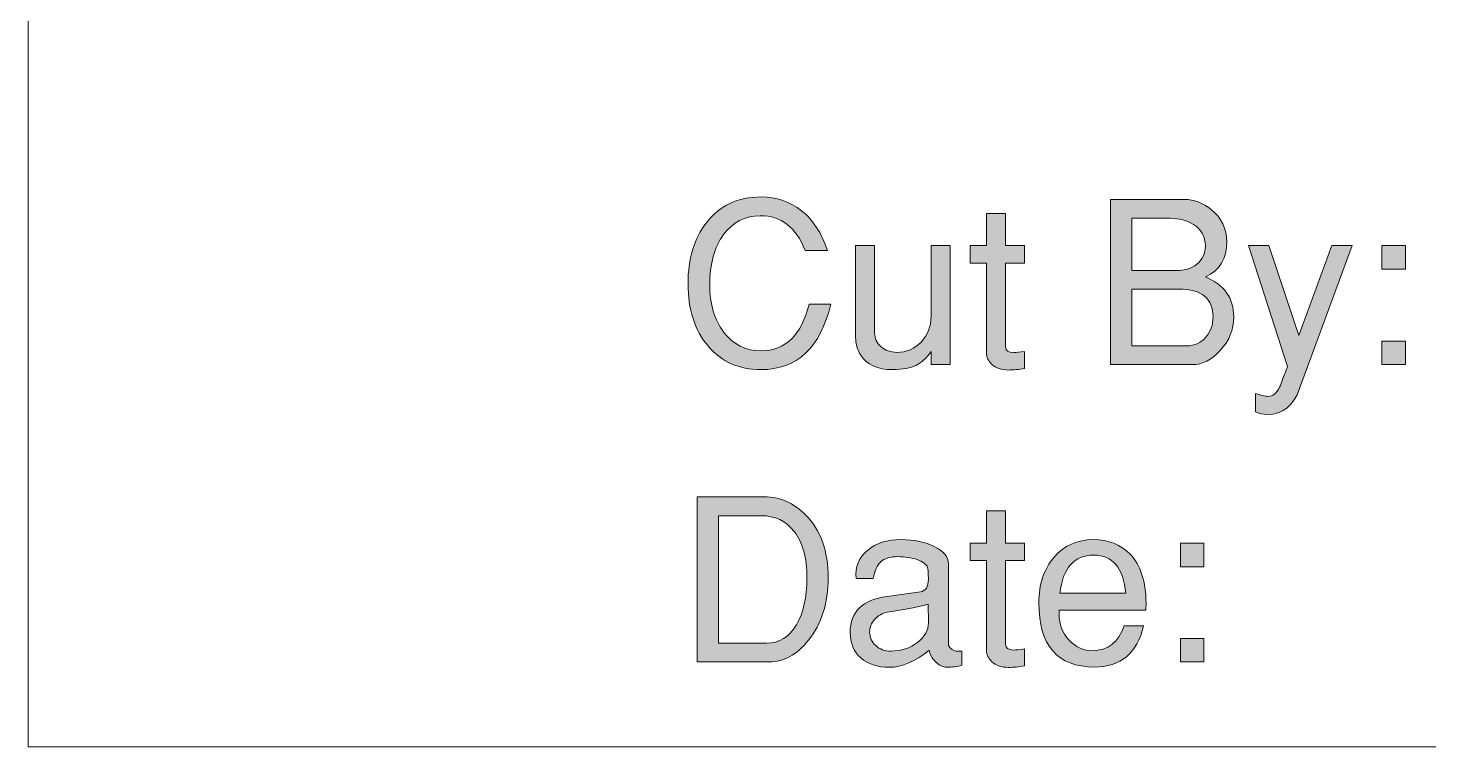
# Model space of a CAD drawing. Header units: inches. Extents: x 0.74 to 7.95, y -5.44 to -0.45.
# Drawn here: x 0.744 to 1.775, y -4.889 to -4.36 of the extents above; entities that cross this region are included whole.
import ezdxf

# ---------------------------------------------------------------- set-up
doc = ezdxf.new("R2010")
doc.units = ezdxf.units.IN
doc.header["$MEASUREMENT"] = 0
doc.layers.add('Layer 1', color=7, linetype='Continuous')

# ---------------------------------------------------------------- blocks, each defined once
blk = doc.blocks.new('block 25')
at = {"layer": 'Layer 1', "true_color": 0xed1f24}
h = blk.add_hatch(color=240, dxfattribs=at)
h.dxf.hatch_style = 2
edge = h.paths.add_edge_path()
edge.add_spline(control_points=[(1.3346, -4.5632), (1.3271, -4.5953), (1.31, -4.6114), (1.2832, -4.6114), (1.2671, -4.6114), (1.2541, -4.6056), (1.2443, -4.594), (1.2345, -4.5824), (1.2296, -4.5671), (1.2296, -4.5481), (1.2296, -4.5301), (1.234, -4.5152), (1.2429, -4.5036), (1.2527, -4.4908), (1.2662, -4.4844), (1.2834, -4.4844), (1.2947, -4.4844), (1.3046, -4.4878), (1.3131, -4.4945), (1.3216, -4.5012), (1.3279, -4.511), (1.3321, -4.5237), (1.3321, -4.5237), (1.3157, -4.5237), (1.3157, -4.5237), (1.3092, -4.5067), (1.2982, -4.4982), (1.2827, -4.4982), (1.2715, -4.4982), (1.2625, -4.5028), (1.2557, -4.5121), (1.2489, -4.5213), (1.2456, -4.5336), (1.2456, -4.5489), (1.2456, -4.5632), (1.249, -4.5749), (1.256, -4.584), (1.2629, -4.593), (1.272, -4.5976), (1.2832, -4.5976), (1.3013, -4.5976), (1.3131, -4.5861), (1.3186, -4.5632), (1.3186, -4.5632), (1.3346, -4.5632), (1.3346, -4.5632)], knot_values=[0, 0, 0, 0, 1, 1, 1, 2, 2, 2, 3, 3, 3, 4, 4, 4, 5, 5, 5, 6, 6, 6, 7, 7, 7, 8, 8, 8, 9, 9, 9, 10, 10, 10, 11, 11, 11, 12, 12, 12, 13, 13, 13, 14, 14, 14, 15, 15, 15, 15], degree=3, periodic=1)
h = blk.add_hatch(color=240, dxfattribs=at)
h.dxf.hatch_style = 2
edge = h.paths.add_edge_path()
edge.add_spline(control_points=[(1.6311, -4.5727), (1.6311, -4.5821), (1.6277, -4.5903), (1.6211, -4.5974), (1.6148, -4.6043), (1.608, -4.6077), (1.6006, -4.6077), (1.6006, -4.6077), (1.5404, -4.6077), (1.5404, -4.6077), (1.5404, -4.6077), (1.5404, -4.4862), (1.5404, -4.4862), (1.5404, -4.4862), (1.5951, -4.4862), (1.5951, -4.4862), (1.6018, -4.4862), (1.6083, -4.4887), (1.6146, -4.4937), (1.6221, -4.4998), (1.6259, -4.5077), (1.6259, -4.5174), (1.6259, -4.5298), (1.6207, -4.5385), (1.6102, -4.5432), (1.6241, -4.5489), (1.6311, -4.5587), (1.6311, -4.5727)], knot_values=[0, 0, 0, 0, 1, 1, 1, 2, 2, 2, 3, 3, 3, 4, 4, 4, 5, 5, 5, 6, 6, 6, 7, 7, 7, 8, 8, 8, 9, 9, 9, 9], degree=3, periodic=1)
edge = h.paths.add_edge_path()
edge.add_spline(control_points=[(1.6102, -4.5204), (1.6102, -4.5137), (1.6073, -4.5085), (1.6016, -4.5047), (1.5968, -4.5016), (1.5911, -4.5001), (1.5844, -4.5001), (1.5844, -4.5001), (1.5561, -4.5001), (1.5561, -4.5001), (1.5561, -4.5001), (1.5561, -4.5384), (1.5561, -4.5384), (1.5561, -4.5384), (1.5911, -4.5384), (1.5911, -4.5384), (1.5959, -4.5384), (1.6002, -4.5369), (1.6039, -4.5339), (1.6081, -4.5305), (1.6102, -4.526), (1.6102, -4.5204)], knot_values=[0, 0, 0, 0, 1, 1, 1, 2, 2, 2, 3, 3, 3, 4, 4, 4, 5, 5, 5, 6, 6, 6, 7, 7, 7, 7], degree=3, periodic=1)
edge = h.paths.add_edge_path()
edge.add_spline(control_points=[(1.6159, -4.5727), (1.6159, -4.5591), (1.6076, -4.5522), (1.5909, -4.5522), (1.5909, -4.5522), (1.5561, -4.5522), (1.5561, -4.5522), (1.5561, -4.5522), (1.5561, -4.5939), (1.5561, -4.5939), (1.5561, -4.5939), (1.5969, -4.5939), (1.5969, -4.5939), (1.6022, -4.5939), (1.6067, -4.5918), (1.6104, -4.5877), (1.6141, -4.5836), (1.6159, -4.5786), (1.6159, -4.5727)], knot_values=[0, 0, 0, 0, 1, 1, 1, 2, 2, 2, 3, 3, 3, 4, 4, 4, 5, 5, 5, 6, 6, 6, 6], degree=3, periodic=1)
h = blk.add_hatch(color=240, dxfattribs=at)
h.dxf.hatch_style = 2
edge = h.paths.add_edge_path()
edge.add_spline(control_points=[(1.4771, -4.6106), (1.4729, -4.6113), (1.4689, -4.6117), (1.4651, -4.6117), (1.4602, -4.6117), (1.4562, -4.6103), (1.4532, -4.6076), (1.4506, -4.6051), (1.4492, -4.6023), (1.4492, -4.5991), (1.4492, -4.5991), (1.4492, -4.5331), (1.4492, -4.5331), (1.4492, -4.5331), (1.4371, -4.5331), (1.4371, -4.5331), (1.4371, -4.5331), (1.4371, -4.5202), (1.4371, -4.5202), (1.4371, -4.5202), (1.4492, -4.5202), (1.4492, -4.5202), (1.4492, -4.5202), (1.4492, -4.4966), (1.4492, -4.4966), (1.4492, -4.4966), (1.4632, -4.4966), (1.4632, -4.4966), (1.4632, -4.4966), (1.4632, -4.5202), (1.4632, -4.5202), (1.4632, -4.5202), (1.4771, -4.5202), (1.4771, -4.5202), (1.4771, -4.5202), (1.4771, -4.5331), (1.4771, -4.5331), (1.4771, -4.5331), (1.4632, -4.5331), (1.4632, -4.5331), (1.4632, -4.5331), (1.4632, -4.5947), (1.4632, -4.5947), (1.4632, -4.5975), (1.4653, -4.5989), (1.4694, -4.5989), (1.4711, -4.5989), (1.4736, -4.5986), (1.4771, -4.5981), (1.4771, -4.5981), (1.4771, -4.6106), (1.4771, -4.6106)], knot_values=[0, 0, 0, 0, 1, 1, 1, 2, 2, 2, 3, 3, 3, 4, 4, 4, 5, 5, 5, 6, 6, 6, 7, 7, 7, 8, 8, 8, 9, 9, 9, 10, 10, 10, 11, 11, 11, 12, 12, 12, 13, 13, 13, 14, 14, 14, 15, 15, 15, 16, 16, 16, 17, 17, 17, 17], degree=3, periodic=1)
h = blk.add_hatch(color=240, dxfattribs=at)
h.dxf.hatch_style = 2
edge = h.paths.add_edge_path()
edge.add_spline(control_points=[(1.4224, -4.6077), (1.4224, -4.6077), (1.4084, -4.6077), (1.4084, -4.6077), (1.4084, -4.6077), (1.4084, -4.5981), (1.4084, -4.5981), (1.4051, -4.603), (1.4014, -4.6063), (1.3976, -4.6082), (1.3933, -4.6103), (1.3875, -4.6114), (1.3801, -4.6114), (1.3689, -4.6114), (1.3612, -4.6078), (1.3567, -4.6007), (1.3542, -4.5968), (1.3529, -4.5925), (1.3529, -4.5877), (1.3529, -4.5877), (1.3529, -4.5202), (1.3529, -4.5202), (1.3529, -4.5202), (1.3669, -4.5202), (1.3669, -4.5202), (1.3669, -4.5202), (1.3669, -4.5844), (1.3669, -4.5844), (1.3669, -4.5884), (1.3684, -4.5918), (1.3716, -4.5946), (1.3747, -4.5973), (1.3786, -4.5987), (1.3832, -4.5987), (1.3902, -4.5987), (1.3962, -4.5962), (1.4011, -4.5911), (1.4059, -4.586), (1.4084, -4.5797), (1.4084, -4.5724), (1.4084, -4.5724), (1.4084, -4.5202), (1.4084, -4.5202), (1.4084, -4.5202), (1.4224, -4.5202), (1.4224, -4.5202), (1.4224, -4.5202), (1.4224, -4.6077), (1.4224, -4.6077)], knot_values=[0, 0, 0, 0, 1, 1, 1, 2, 2, 2, 3, 3, 3, 4, 4, 4, 5, 5, 5, 6, 6, 6, 7, 7, 7, 8, 8, 8, 9, 9, 9, 10, 10, 10, 11, 11, 11, 12, 12, 12, 13, 13, 13, 14, 14, 14, 15, 15, 15, 16, 16, 16, 16], degree=3, periodic=1)
h = blk.add_hatch(color=240, dxfattribs=at)
h.dxf.hatch_style = 2
edge = h.paths.add_edge_path()
edge.add_spline(control_points=[(1.7182, -4.5202), (1.7182, -4.5202), (1.6796, -4.6254), (1.6796, -4.6254), (1.6749, -4.6381), (1.667, -4.6444), (1.6559, -4.6444), (1.6524, -4.6444), (1.6496, -4.6437), (1.6472, -4.6424), (1.6472, -4.6424), (1.6472, -4.6289), (1.6472, -4.6289), (1.6508, -4.6303), (1.6538, -4.6311), (1.6564, -4.6311), (1.6597, -4.6311), (1.6626, -4.6288), (1.6649, -4.6242), (1.6652, -4.6237), (1.6671, -4.6187), (1.6706, -4.6092), (1.6706, -4.6092), (1.6419, -4.5202), (1.6419, -4.5202), (1.6419, -4.5202), (1.6568, -4.5202), (1.6568, -4.5202), (1.6568, -4.5202), (1.679, -4.5864), (1.679, -4.5864), (1.679, -4.5864), (1.7033, -4.5202), (1.7033, -4.5202), (1.7033, -4.5202), (1.7182, -4.5202), (1.7182, -4.5202)], knot_values=[0, 0, 0, 0, 1, 1, 1, 2, 2, 2, 3, 3, 3, 4, 4, 4, 5, 5, 5, 6, 6, 6, 7, 7, 7, 8, 8, 8, 9, 9, 9, 10, 10, 10, 11, 11, 11, 12, 12, 12, 12], degree=3, periodic=1)
h = blk.add_hatch(color=240, dxfattribs=at)
h.dxf.hatch_style = 2
h.paths.add_polyline_path([(1.7574, -4.5376), (1.7401, -4.5376), (1.7401, -4.5202), (1.7574, -4.5202)])
h.paths.add_polyline_path([(1.7574, -4.6077), (1.7401, -4.6077), (1.7401, -4.5904), (1.7574, -4.5904)])
at = {"layer": 'Layer 1', "lineweight": 0}
for points in [[(1.7574, -4.5376), (1.7401, -4.5376), (1.7401, -4.5202), (1.7574, -4.5202), (1.7574, -4.5376)], [(1.7574, -4.6077), (1.7401, -4.6077), (1.7401, -4.5904), (1.7574, -4.5904), (1.7574, -4.6077)]]:
    blk.add_lwpolyline(points, dxfattribs=at)
for points, knots in [([(1.3346, -4.5632), (1.3271, -4.5953), (1.31, -4.6114), (1.2832, -4.6114), (1.2671, -4.6114), (1.2541, -4.6056), (1.2443, -4.594), (1.2345, -4.5824), (1.2296, -4.5671), (1.2296, -4.5481), (1.2296, -4.5301), (1.234, -4.5152), (1.2429, -4.5036), (1.2527, -4.4908), (1.2662, -4.4844), (1.2834, -4.4844), (1.2947, -4.4844), (1.3046, -4.4878), (1.3131, -4.4945), (1.3216, -4.5012), (1.3279, -4.511), (1.3321, -4.5237), (1.3321, -4.5237), (1.3157, -4.5237), (1.3157, -4.5237), (1.3092, -4.5067), (1.2982, -4.4982), (1.2827, -4.4982), (1.2715, -4.4982), (1.2625, -4.5028), (1.2557, -4.5121), (1.2489, -4.5213), (1.2456, -4.5336), (1.2456, -4.5489), (1.2456, -4.5632), (1.249, -4.5749), (1.256, -4.584), (1.2629, -4.593), (1.272, -4.5976), (1.2832, -4.5976), (1.3013, -4.5976), (1.3131, -4.5861), (1.3186, -4.5632), (1.3186, -4.5632), (1.3346, -4.5632), (1.3346, -4.5632)], [0, 0, 0, 0, 1, 1, 1, 2, 2, 2, 3, 3, 3, 4, 4, 4, 5, 5, 5, 6, 6, 6, 7, 7, 7, 8, 8, 8, 9, 9, 9, 10, 10, 10, 11, 11, 11, 12, 12, 12, 13, 13, 13, 14, 14, 14, 15, 15, 15, 15]), ([(1.6311, -4.5727), (1.6311, -4.5821), (1.6277, -4.5903), (1.6211, -4.5974), (1.6148, -4.6043), (1.608, -4.6077), (1.6006, -4.6077), (1.6006, -4.6077), (1.5404, -4.6077), (1.5404, -4.6077), (1.5404, -4.6077), (1.5404, -4.4862), (1.5404, -4.4862), (1.5404, -4.4862), (1.5951, -4.4862), (1.5951, -4.4862), (1.6018, -4.4862), (1.6083, -4.4887), (1.6146, -4.4937), (1.6221, -4.4998), (1.6259, -4.5077), (1.6259, -4.5174), (1.6259, -4.5298), (1.6207, -4.5385), (1.6102, -4.5432), (1.6241, -4.5489), (1.6311, -4.5587), (1.6311, -4.5727)], [0, 0, 0, 0, 1, 1, 1, 2, 2, 2, 3, 3, 3, 4, 4, 4, 5, 5, 5, 6, 6, 6, 7, 7, 7, 8, 8, 8, 9, 9, 9, 9]), ([(1.4771, -4.6106), (1.4729, -4.6113), (1.4689, -4.6117), (1.4651, -4.6117), (1.4602, -4.6117), (1.4562, -4.6103), (1.4532, -4.6076), (1.4506, -4.6051), (1.4492, -4.6023), (1.4492, -4.5991), (1.4492, -4.5991), (1.4492, -4.5331), (1.4492, -4.5331), (1.4492, -4.5331), (1.4371, -4.5331), (1.4371, -4.5331), (1.4371, -4.5331), (1.4371, -4.5202), (1.4371, -4.5202), (1.4371, -4.5202), (1.4492, -4.5202), (1.4492, -4.5202), (1.4492, -4.5202), (1.4492, -4.4966), (1.4492, -4.4966), (1.4492, -4.4966), (1.4632, -4.4966), (1.4632, -4.4966), (1.4632, -4.4966), (1.4632, -4.5202), (1.4632, -4.5202), (1.4632, -4.5202), (1.4771, -4.5202), (1.4771, -4.5202), (1.4771, -4.5202), (1.4771, -4.5331), (1.4771, -4.5331), (1.4771, -4.5331), (1.4632, -4.5331), (1.4632, -4.5331), (1.4632, -4.5331), (1.4632, -4.5947), (1.4632, -4.5947), (1.4632, -4.5975), (1.4653, -4.5989), (1.4694, -4.5989), (1.4711, -4.5989), (1.4736, -4.5986), (1.4771, -4.5981), (1.4771, -4.5981), (1.4771, -4.6106), (1.4771, -4.6106)], [0, 0, 0, 0, 1, 1, 1, 2, 2, 2, 3, 3, 3, 4, 4, 4, 5, 5, 5, 6, 6, 6, 7, 7, 7, 8, 8, 8, 9, 9, 9, 10, 10, 10, 11, 11, 11, 12, 12, 12, 13, 13, 13, 14, 14, 14, 15, 15, 15, 16, 16, 16, 17, 17, 17, 17]), ([(1.6102, -4.5204), (1.6102, -4.5137), (1.6073, -4.5085), (1.6016, -4.5047), (1.5968, -4.5016), (1.5911, -4.5001), (1.5844, -4.5001), (1.5844, -4.5001), (1.5561, -4.5001), (1.5561, -4.5001), (1.5561, -4.5001), (1.5561, -4.5384), (1.5561, -4.5384), (1.5561, -4.5384), (1.5911, -4.5384), (1.5911, -4.5384), (1.5959, -4.5384), (1.6002, -4.5369), (1.6039, -4.5339), (1.6081, -4.5305), (1.6102, -4.526), (1.6102, -4.5204)], [0, 0, 0, 0, 1, 1, 1, 2, 2, 2, 3, 3, 3, 4, 4, 4, 5, 5, 5, 6, 6, 6, 7, 7, 7, 7]), ([(1.4224, -4.6077), (1.4224, -4.6077), (1.4084, -4.6077), (1.4084, -4.6077), (1.4084, -4.6077), (1.4084, -4.5981), (1.4084, -4.5981), (1.4051, -4.603), (1.4014, -4.6063), (1.3976, -4.6082), (1.3933, -4.6103), (1.3875, -4.6114), (1.3801, -4.6114), (1.3689, -4.6114), (1.3612, -4.6078), (1.3567, -4.6007), (1.3542, -4.5968), (1.3529, -4.5925), (1.3529, -4.5877), (1.3529, -4.5877), (1.3529, -4.5202), (1.3529, -4.5202), (1.3529, -4.5202), (1.3669, -4.5202), (1.3669, -4.5202), (1.3669, -4.5202), (1.3669, -4.5844), (1.3669, -4.5844), (1.3669, -4.5884), (1.3684, -4.5918), (1.3716, -4.5946), (1.3747, -4.5973), (1.3786, -4.5987), (1.3832, -4.5987), (1.3902, -4.5987), (1.3962, -4.5962), (1.4011, -4.5911), (1.4059, -4.586), (1.4084, -4.5797), (1.4084, -4.5724), (1.4084, -4.5724), (1.4084, -4.5202), (1.4084, -4.5202), (1.4084, -4.5202), (1.4224, -4.5202), (1.4224, -4.5202), (1.4224, -4.5202), (1.4224, -4.6077), (1.4224, -4.6077)], [0, 0, 0, 0, 1, 1, 1, 2, 2, 2, 3, 3, 3, 4, 4, 4, 5, 5, 5, 6, 6, 6, 7, 7, 7, 8, 8, 8, 9, 9, 9, 10, 10, 10, 11, 11, 11, 12, 12, 12, 13, 13, 13, 14, 14, 14, 15, 15, 15, 16, 16, 16, 16]), ([(1.7182, -4.5202), (1.7182, -4.5202), (1.6796, -4.6254), (1.6796, -4.6254), (1.6749, -4.6381), (1.667, -4.6444), (1.6559, -4.6444), (1.6524, -4.6444), (1.6496, -4.6437), (1.6472, -4.6424), (1.6472, -4.6424), (1.6472, -4.6289), (1.6472, -4.6289), (1.6508, -4.6303), (1.6538, -4.6311), (1.6564, -4.6311), (1.6597, -4.6311), (1.6626, -4.6288), (1.6649, -4.6242), (1.6652, -4.6237), (1.6671, -4.6187), (1.6706, -4.6092), (1.6706, -4.6092), (1.6419, -4.5202), (1.6419, -4.5202), (1.6419, -4.5202), (1.6568, -4.5202), (1.6568, -4.5202), (1.6568, -4.5202), (1.679, -4.5864), (1.679, -4.5864), (1.679, -4.5864), (1.7033, -4.5202), (1.7033, -4.5202), (1.7033, -4.5202), (1.7182, -4.5202), (1.7182, -4.5202)], [0, 0, 0, 0, 1, 1, 1, 2, 2, 2, 3, 3, 3, 4, 4, 4, 5, 5, 5, 6, 6, 6, 7, 7, 7, 8, 8, 8, 9, 9, 9, 10, 10, 10, 11, 11, 11, 12, 12, 12, 12]), ([(1.6159, -4.5727), (1.6159, -4.5591), (1.6076, -4.5522), (1.5909, -4.5522), (1.5909, -4.5522), (1.5561, -4.5522), (1.5561, -4.5522), (1.5561, -4.5522), (1.5561, -4.5939), (1.5561, -4.5939), (1.5561, -4.5939), (1.5969, -4.5939), (1.5969, -4.5939), (1.6022, -4.5939), (1.6067, -4.5918), (1.6104, -4.5877), (1.6141, -4.5836), (1.6159, -4.5786), (1.6159, -4.5727)], [0, 0, 0, 0, 1, 1, 1, 2, 2, 2, 3, 3, 3, 4, 4, 4, 5, 5, 5, 6, 6, 6, 6])]:
    blk.add_open_spline(points, degree=3, knots=knots, dxfattribs=at)
blk = doc.blocks.new('block 24')
at = {"layer": 'Layer 1'}
blk.add_blockref('block 25', (0, 0), dxfattribs=at)
blk = doc.blocks.new('block 28')
at = {"layer": 'Layer 1', "true_color": 0xed1f24}
h = blk.add_hatch(color=240, dxfattribs=at)
h.dxf.hatch_style = 2
edge = h.paths.add_edge_path()
edge.add_spline(control_points=[(1.3327, -4.7647), (1.3327, -4.7831), (1.3279, -4.7984), (1.3182, -4.8105), (1.3096, -4.8212), (1.2999, -4.8265), (1.2894, -4.8265), (1.2894, -4.8265), (1.2364, -4.8265), (1.2364, -4.8265), (1.2364, -4.8265), (1.2364, -4.705), (1.2364, -4.705), (1.2364, -4.705), (1.2857, -4.705), (1.2857, -4.705), (1.2972, -4.705), (1.3073, -4.7095), (1.3162, -4.7184), (1.3272, -4.7294), (1.3327, -4.7448), (1.3327, -4.7647)], knot_values=[0, 0, 0, 0, 1, 1, 1, 2, 2, 2, 3, 3, 3, 4, 4, 4, 5, 5, 5, 6, 6, 6, 7, 7, 7, 7], degree=3, periodic=1)
edge = h.paths.add_edge_path()
edge.add_spline(control_points=[(1.3171, -4.7647), (1.3171, -4.7499), (1.3139, -4.7385), (1.3077, -4.7304), (1.3017, -4.7227), (1.2936, -4.7189), (1.2832, -4.7189), (1.2832, -4.7189), (1.2521, -4.7189), (1.2521, -4.7189), (1.2521, -4.7189), (1.2521, -4.8127), (1.2521, -4.8127), (1.2521, -4.8127), (1.2874, -4.8127), (1.2874, -4.8127), (1.2967, -4.8127), (1.3041, -4.8082), (1.3094, -4.7992), (1.3145, -4.7905), (1.3171, -4.779), (1.3171, -4.7647)], knot_values=[0, 0, 0, 0, 1, 1, 1, 2, 2, 2, 3, 3, 3, 4, 4, 4, 5, 5, 5, 6, 6, 6, 7, 7, 7, 7], degree=3, periodic=1)
h = blk.add_hatch(color=240, dxfattribs=at)
h.dxf.hatch_style = 2
edge = h.paths.add_edge_path()
edge.add_spline(control_points=[(1.4771, -4.8294), (1.4729, -4.8301), (1.4689, -4.8305), (1.4651, -4.8305), (1.4602, -4.8305), (1.4562, -4.8291), (1.4532, -4.8264), (1.4506, -4.8239), (1.4492, -4.8211), (1.4492, -4.8179), (1.4492, -4.8179), (1.4492, -4.7519), (1.4492, -4.7519), (1.4492, -4.7519), (1.4371, -4.7519), (1.4371, -4.7519), (1.4371, -4.7519), (1.4371, -4.739), (1.4371, -4.739), (1.4371, -4.739), (1.4492, -4.739), (1.4492, -4.739), (1.4492, -4.739), (1.4492, -4.7154), (1.4492, -4.7154), (1.4492, -4.7154), (1.4632, -4.7154), (1.4632, -4.7154), (1.4632, -4.7154), (1.4632, -4.739), (1.4632, -4.739), (1.4632, -4.739), (1.4771, -4.739), (1.4771, -4.739), (1.4771, -4.739), (1.4771, -4.7519), (1.4771, -4.7519), (1.4771, -4.7519), (1.4632, -4.7519), (1.4632, -4.7519), (1.4632, -4.7519), (1.4632, -4.8135), (1.4632, -4.8135), (1.4632, -4.8163), (1.4653, -4.8177), (1.4694, -4.8177), (1.4711, -4.8177), (1.4736, -4.8174), (1.4771, -4.8169), (1.4771, -4.8169), (1.4771, -4.8294), (1.4771, -4.8294)], knot_values=[0, 0, 0, 0, 1, 1, 1, 2, 2, 2, 3, 3, 3, 4, 4, 4, 5, 5, 5, 6, 6, 6, 7, 7, 7, 8, 8, 8, 9, 9, 9, 10, 10, 10, 11, 11, 11, 12, 12, 12, 13, 13, 13, 14, 14, 14, 15, 15, 15, 16, 16, 16, 17, 17, 17, 17], degree=3, periodic=1)
h = blk.add_hatch(color=240, dxfattribs=at)
h.dxf.hatch_style = 2
edge = h.paths.add_edge_path()
edge.add_spline(control_points=[(1.4311, -4.8289), (1.4276, -4.8299), (1.424, -4.8304), (1.4202, -4.8304), (1.4172, -4.8304), (1.4144, -4.829), (1.4116, -4.8263), (1.4089, -4.8236), (1.4074, -4.8207), (1.4071, -4.8177), (1.3969, -4.8262), (1.3872, -4.8304), (1.3777, -4.8304), (1.3689, -4.8304), (1.3619, -4.8281), (1.3567, -4.8235), (1.3515, -4.819), (1.3489, -4.8127), (1.3489, -4.8047), (1.3489, -4.7895), (1.3579, -4.7807), (1.376, -4.7783), (1.376, -4.7783), (1.4006, -4.7749), (1.4006, -4.7749), (1.4045, -4.7744), (1.4064, -4.7712), (1.4064, -4.7654), (1.4064, -4.7605), (1.4062, -4.7577), (1.4059, -4.7569), (1.4049, -4.7546), (1.4023, -4.7527), (1.3982, -4.7512), (1.394, -4.7498), (1.3893, -4.749), (1.384, -4.749), (1.3784, -4.749), (1.3742, -4.7503), (1.3714, -4.7528), (1.3686, -4.7553), (1.3667, -4.7594), (1.3659, -4.7652), (1.3659, -4.7652), (1.3532, -4.7652), (1.3532, -4.7652), (1.3524, -4.7565), (1.3552, -4.7496), (1.3616, -4.7444), (1.3679, -4.7391), (1.3761, -4.7365), (1.3862, -4.7365), (1.396, -4.7365), (1.4043, -4.7383), (1.4111, -4.7417), (1.4178, -4.7452), (1.4212, -4.7493), (1.4212, -4.7542), (1.4212, -4.7542), (1.4212, -4.8134), (1.4212, -4.8134), (1.4212, -4.8146), (1.4218, -4.8157), (1.423, -4.8167), (1.4241, -4.8177), (1.4254, -4.8183), (1.4269, -4.8185), (1.428, -4.8187), (1.4294, -4.8187), (1.4311, -4.8185), (1.4311, -4.8185), (1.4311, -4.8289), (1.4311, -4.8289)], knot_values=[0, 0, 0, 0, 1, 1, 1, 2, 2, 2, 3, 3, 3, 4, 4, 4, 5, 5, 5, 6, 6, 6, 7, 7, 7, 8, 8, 8, 9, 9, 9, 10, 10, 10, 11, 11, 11, 12, 12, 12, 13, 13, 13, 14, 14, 14, 15, 15, 15, 16, 16, 16, 17, 17, 17, 18, 18, 18, 19, 19, 19, 20, 20, 20, 21, 21, 21, 22, 22, 22, 23, 23, 23, 24, 24, 24, 24], degree=3, periodic=1)
edge = h.paths.add_edge_path()
edge.add_spline(control_points=[(1.4064, -4.7976), (1.4064, -4.7976), (1.4062, -4.784), (1.4062, -4.784), (1.3995, -4.7859), (1.3895, -4.7879), (1.3761, -4.7899), (1.3726, -4.7906), (1.3695, -4.7923), (1.367, -4.7951), (1.3645, -4.7979), (1.3632, -4.801), (1.3632, -4.8045), (1.3632, -4.8085), (1.3647, -4.8118), (1.3677, -4.8145), (1.3706, -4.8172), (1.3744, -4.8185), (1.379, -4.8185), (1.3865, -4.8185), (1.393, -4.8164), (1.3984, -4.8122), (1.4038, -4.8079), (1.4065, -4.8031), (1.4064, -4.7976)], knot_values=[0, 0, 0, 0, 1, 1, 1, 2, 2, 2, 3, 3, 3, 4, 4, 4, 5, 5, 5, 6, 6, 6, 7, 7, 7, 8, 8, 8, 8], degree=3, periodic=1)
h = blk.add_hatch(color=240, dxfattribs=at)
h.dxf.hatch_style = 2
edge = h.paths.add_edge_path()
edge.add_spline(control_points=[(1.5666, -4.7832), (1.5666, -4.7853), (1.5665, -4.787), (1.5664, -4.7884), (1.5664, -4.7884), (1.5027, -4.7884), (1.5027, -4.7884), (1.5026, -4.7892), (1.5026, -4.7903), (1.5026, -4.7917), (1.5026, -4.7987), (1.505, -4.8049), (1.5098, -4.8102), (1.5146, -4.8155), (1.5203, -4.8182), (1.527, -4.8182), (1.5385, -4.8182), (1.5463, -4.8121), (1.5504, -4.7999), (1.5504, -4.7999), (1.5647, -4.7999), (1.5647, -4.7999), (1.5601, -4.8201), (1.548, -4.8302), (1.5286, -4.8302), (1.5013, -4.8302), (1.4877, -4.8144), (1.4877, -4.7829), (1.4877, -4.7693), (1.4914, -4.7582), (1.4989, -4.7495), (1.5063, -4.7409), (1.5159, -4.7365), (1.5276, -4.7365), (1.539, -4.7365), (1.5481, -4.7401), (1.5549, -4.7472), (1.5626, -4.7553), (1.5664, -4.7673), (1.5666, -4.7832)], knot_values=[0, 0, 0, 0, 1, 1, 1, 2, 2, 2, 3, 3, 3, 4, 4, 4, 5, 5, 5, 6, 6, 6, 7, 7, 7, 8, 8, 8, 9, 9, 9, 10, 10, 10, 11, 11, 11, 12, 12, 12, 13, 13, 13, 13], degree=3, periodic=1)
edge = h.paths.add_edge_path()
edge.add_spline(control_points=[(1.5517, -4.776), (1.5499, -4.7573), (1.5421, -4.7479), (1.5281, -4.7479), (1.5136, -4.7479), (1.5053, -4.7573), (1.5032, -4.776), (1.5032, -4.776), (1.5517, -4.776), (1.5517, -4.776)], knot_values=[0, 0, 0, 0, 1, 1, 1, 2, 2, 2, 3, 3, 3, 3], degree=3, periodic=1)
h = blk.add_hatch(color=240, dxfattribs=at)
h.dxf.hatch_style = 2
h.paths.add_polyline_path([(1.6092, -4.7564), (1.5919, -4.7564), (1.5919, -4.739), (1.6092, -4.739)])
h.paths.add_polyline_path([(1.6092, -4.8265), (1.5919, -4.8265), (1.5919, -4.8092), (1.6092, -4.8092)])
at = {"layer": 'Layer 1', "lineweight": 0}
for points in [[(1.6092, -4.7564), (1.5919, -4.7564), (1.5919, -4.739), (1.6092, -4.739), (1.6092, -4.7564)], [(1.6092, -4.8265), (1.5919, -4.8265), (1.5919, -4.8092), (1.6092, -4.8092), (1.6092, -4.8265)]]:
    blk.add_lwpolyline(points, dxfattribs=at)
for points, knots in [([(1.3327, -4.7647), (1.3327, -4.7831), (1.3279, -4.7984), (1.3182, -4.8105), (1.3096, -4.8212), (1.2999, -4.8265), (1.2894, -4.8265), (1.2894, -4.8265), (1.2364, -4.8265), (1.2364, -4.8265), (1.2364, -4.8265), (1.2364, -4.705), (1.2364, -4.705), (1.2364, -4.705), (1.2857, -4.705), (1.2857, -4.705), (1.2972, -4.705), (1.3073, -4.7095), (1.3162, -4.7184), (1.3272, -4.7294), (1.3327, -4.7448), (1.3327, -4.7647)], [0, 0, 0, 0, 1, 1, 1, 2, 2, 2, 3, 3, 3, 4, 4, 4, 5, 5, 5, 6, 6, 6, 7, 7, 7, 7]), ([(1.3171, -4.7647), (1.3171, -4.7499), (1.3139, -4.7385), (1.3077, -4.7304), (1.3017, -4.7227), (1.2936, -4.7189), (1.2832, -4.7189), (1.2832, -4.7189), (1.2521, -4.7189), (1.2521, -4.7189), (1.2521, -4.7189), (1.2521, -4.8127), (1.2521, -4.8127), (1.2521, -4.8127), (1.2874, -4.8127), (1.2874, -4.8127), (1.2967, -4.8127), (1.3041, -4.8082), (1.3094, -4.7992), (1.3145, -4.7905), (1.3171, -4.779), (1.3171, -4.7647)], [0, 0, 0, 0, 1, 1, 1, 2, 2, 2, 3, 3, 3, 4, 4, 4, 5, 5, 5, 6, 6, 6, 7, 7, 7, 7]), ([(1.4771, -4.8294), (1.4729, -4.8301), (1.4689, -4.8305), (1.4651, -4.8305), (1.4602, -4.8305), (1.4562, -4.8291), (1.4532, -4.8264), (1.4506, -4.8239), (1.4492, -4.8211), (1.4492, -4.8179), (1.4492, -4.8179), (1.4492, -4.7519), (1.4492, -4.7519), (1.4492, -4.7519), (1.4371, -4.7519), (1.4371, -4.7519), (1.4371, -4.7519), (1.4371, -4.739), (1.4371, -4.739), (1.4371, -4.739), (1.4492, -4.739), (1.4492, -4.739), (1.4492, -4.739), (1.4492, -4.7154), (1.4492, -4.7154), (1.4492, -4.7154), (1.4632, -4.7154), (1.4632, -4.7154), (1.4632, -4.7154), (1.4632, -4.739), (1.4632, -4.739), (1.4632, -4.739), (1.4771, -4.739), (1.4771, -4.739), (1.4771, -4.739), (1.4771, -4.7519), (1.4771, -4.7519), (1.4771, -4.7519), (1.4632, -4.7519), (1.4632, -4.7519), (1.4632, -4.7519), (1.4632, -4.8135), (1.4632, -4.8135), (1.4632, -4.8163), (1.4653, -4.8177), (1.4694, -4.8177), (1.4711, -4.8177), (1.4736, -4.8174), (1.4771, -4.8169), (1.4771, -4.8169), (1.4771, -4.8294), (1.4771, -4.8294)], [0, 0, 0, 0, 1, 1, 1, 2, 2, 2, 3, 3, 3, 4, 4, 4, 5, 5, 5, 6, 6, 6, 7, 7, 7, 8, 8, 8, 9, 9, 9, 10, 10, 10, 11, 11, 11, 12, 12, 12, 13, 13, 13, 14, 14, 14, 15, 15, 15, 16, 16, 16, 17, 17, 17, 17]), ([(1.4311, -4.8289), (1.4276, -4.8299), (1.424, -4.8304), (1.4202, -4.8304), (1.4172, -4.8304), (1.4144, -4.829), (1.4116, -4.8263), (1.4089, -4.8236), (1.4074, -4.8207), (1.4071, -4.8177), (1.3969, -4.8262), (1.3872, -4.8304), (1.3777, -4.8304), (1.3689, -4.8304), (1.3619, -4.8281), (1.3567, -4.8235), (1.3515, -4.819), (1.3489, -4.8127), (1.3489, -4.8047), (1.3489, -4.7895), (1.3579, -4.7807), (1.376, -4.7783), (1.376, -4.7783), (1.4006, -4.7749), (1.4006, -4.7749), (1.4045, -4.7744), (1.4064, -4.7712), (1.4064, -4.7654), (1.4064, -4.7605), (1.4062, -4.7577), (1.4059, -4.7569), (1.4049, -4.7546), (1.4023, -4.7527), (1.3982, -4.7512), (1.394, -4.7498), (1.3893, -4.749), (1.384, -4.749), (1.3784, -4.749), (1.3742, -4.7503), (1.3714, -4.7528), (1.3686, -4.7553), (1.3667, -4.7594), (1.3659, -4.7652), (1.3659, -4.7652), (1.3532, -4.7652), (1.3532, -4.7652), (1.3524, -4.7565), (1.3552, -4.7496), (1.3616, -4.7444), (1.3679, -4.7391), (1.3761, -4.7365), (1.3862, -4.7365), (1.396, -4.7365), (1.4043, -4.7383), (1.4111, -4.7417), (1.4178, -4.7452), (1.4212, -4.7493), (1.4212, -4.7542), (1.4212, -4.7542), (1.4212, -4.8134), (1.4212, -4.8134), (1.4212, -4.8146), (1.4218, -4.8157), (1.423, -4.8167), (1.4241, -4.8177), (1.4254, -4.8183), (1.4269, -4.8185), (1.428, -4.8187), (1.4294, -4.8187), (1.4311, -4.8185), (1.4311, -4.8185), (1.4311, -4.8289), (1.4311, -4.8289)], [0, 0, 0, 0, 1, 1, 1, 2, 2, 2, 3, 3, 3, 4, 4, 4, 5, 5, 5, 6, 6, 6, 7, 7, 7, 8, 8, 8, 9, 9, 9, 10, 10, 10, 11, 11, 11, 12, 12, 12, 13, 13, 13, 14, 14, 14, 15, 15, 15, 16, 16, 16, 17, 17, 17, 18, 18, 18, 19, 19, 19, 20, 20, 20, 21, 21, 21, 22, 22, 22, 23, 23, 23, 24, 24, 24, 24]), ([(1.5666, -4.7832), (1.5666, -4.7853), (1.5665, -4.787), (1.5664, -4.7884), (1.5664, -4.7884), (1.5027, -4.7884), (1.5027, -4.7884), (1.5026, -4.7892), (1.5026, -4.7903), (1.5026, -4.7917), (1.5026, -4.7987), (1.505, -4.8049), (1.5098, -4.8102), (1.5146, -4.8155), (1.5203, -4.8182), (1.527, -4.8182), (1.5385, -4.8182), (1.5463, -4.8121), (1.5504, -4.7999), (1.5504, -4.7999), (1.5647, -4.7999), (1.5647, -4.7999), (1.5601, -4.8201), (1.548, -4.8302), (1.5286, -4.8302), (1.5013, -4.8302), (1.4877, -4.8144), (1.4877, -4.7829), (1.4877, -4.7693), (1.4914, -4.7582), (1.4989, -4.7495), (1.5063, -4.7409), (1.5159, -4.7365), (1.5276, -4.7365), (1.539, -4.7365), (1.5481, -4.7401), (1.5549, -4.7472), (1.5626, -4.7553), (1.5664, -4.7673), (1.5666, -4.7832)], [0, 0, 0, 0, 1, 1, 1, 2, 2, 2, 3, 3, 3, 4, 4, 4, 5, 5, 5, 6, 6, 6, 7, 7, 7, 8, 8, 8, 9, 9, 9, 10, 10, 10, 11, 11, 11, 12, 12, 12, 13, 13, 13, 13]), ([(1.5517, -4.776), (1.5499, -4.7573), (1.5421, -4.7479), (1.5281, -4.7479), (1.5136, -4.7479), (1.5053, -4.7573), (1.5032, -4.776), (1.5032, -4.776), (1.5517, -4.776), (1.5517, -4.776)], [0, 0, 0, 0, 1, 1, 1, 2, 2, 2, 3, 3, 3, 3]), ([(1.4064, -4.7976), (1.4064, -4.7976), (1.4062, -4.784), (1.4062, -4.784), (1.3995, -4.7859), (1.3895, -4.7879), (1.3761, -4.7899), (1.3726, -4.7906), (1.3695, -4.7923), (1.367, -4.7951), (1.3645, -4.7979), (1.3632, -4.801), (1.3632, -4.8045), (1.3632, -4.8085), (1.3647, -4.8118), (1.3677, -4.8145), (1.3706, -4.8172), (1.3744, -4.8185), (1.379, -4.8185), (1.3865, -4.8185), (1.393, -4.8164), (1.3984, -4.8122), (1.4038, -4.8079), (1.4065, -4.8031), (1.4064, -4.7976)], [0, 0, 0, 0, 1, 1, 1, 2, 2, 2, 3, 3, 3, 4, 4, 4, 5, 5, 5, 6, 6, 6, 7, 7, 7, 8, 8, 8, 8])]:
    blk.add_open_spline(points, degree=3, knots=knots, dxfattribs=at)
blk = doc.blocks.new('block 27')
at = {"layer": 'Layer 1'}
blk.add_blockref('block 28', (0, 0), dxfattribs=at)
blk = doc.blocks.new('block 23')
at = {"layer": 'Layer 1'}
for name in ['block 24', 'block 27']:
    blk.add_blockref(name, (0, 0), dxfattribs=at)
blk = doc.blocks.new('block 2')
at = {"layer": 'Layer 1', "color": 250, "lineweight": 5, "true_color": 0x221f1f}
blk.add_lwpolyline([(4.0881, -4.889), (0.744, -4.889), (0.744, -0.4515), (4.0881, -0.4515), (4.0881, -4.889)], dxfattribs=at)
at = {"layer": 'Layer 1'}
blk.add_blockref('block 23', (0, 0), dxfattribs=at)

msp = doc.modelspace()

# ---------------------------------------------------------------- block references
at = {"layer": 'Layer 1'}
msp.add_blockref('block 2', (0, 0), dxfattribs=at)

doc.saveas('drawing.dxf')
